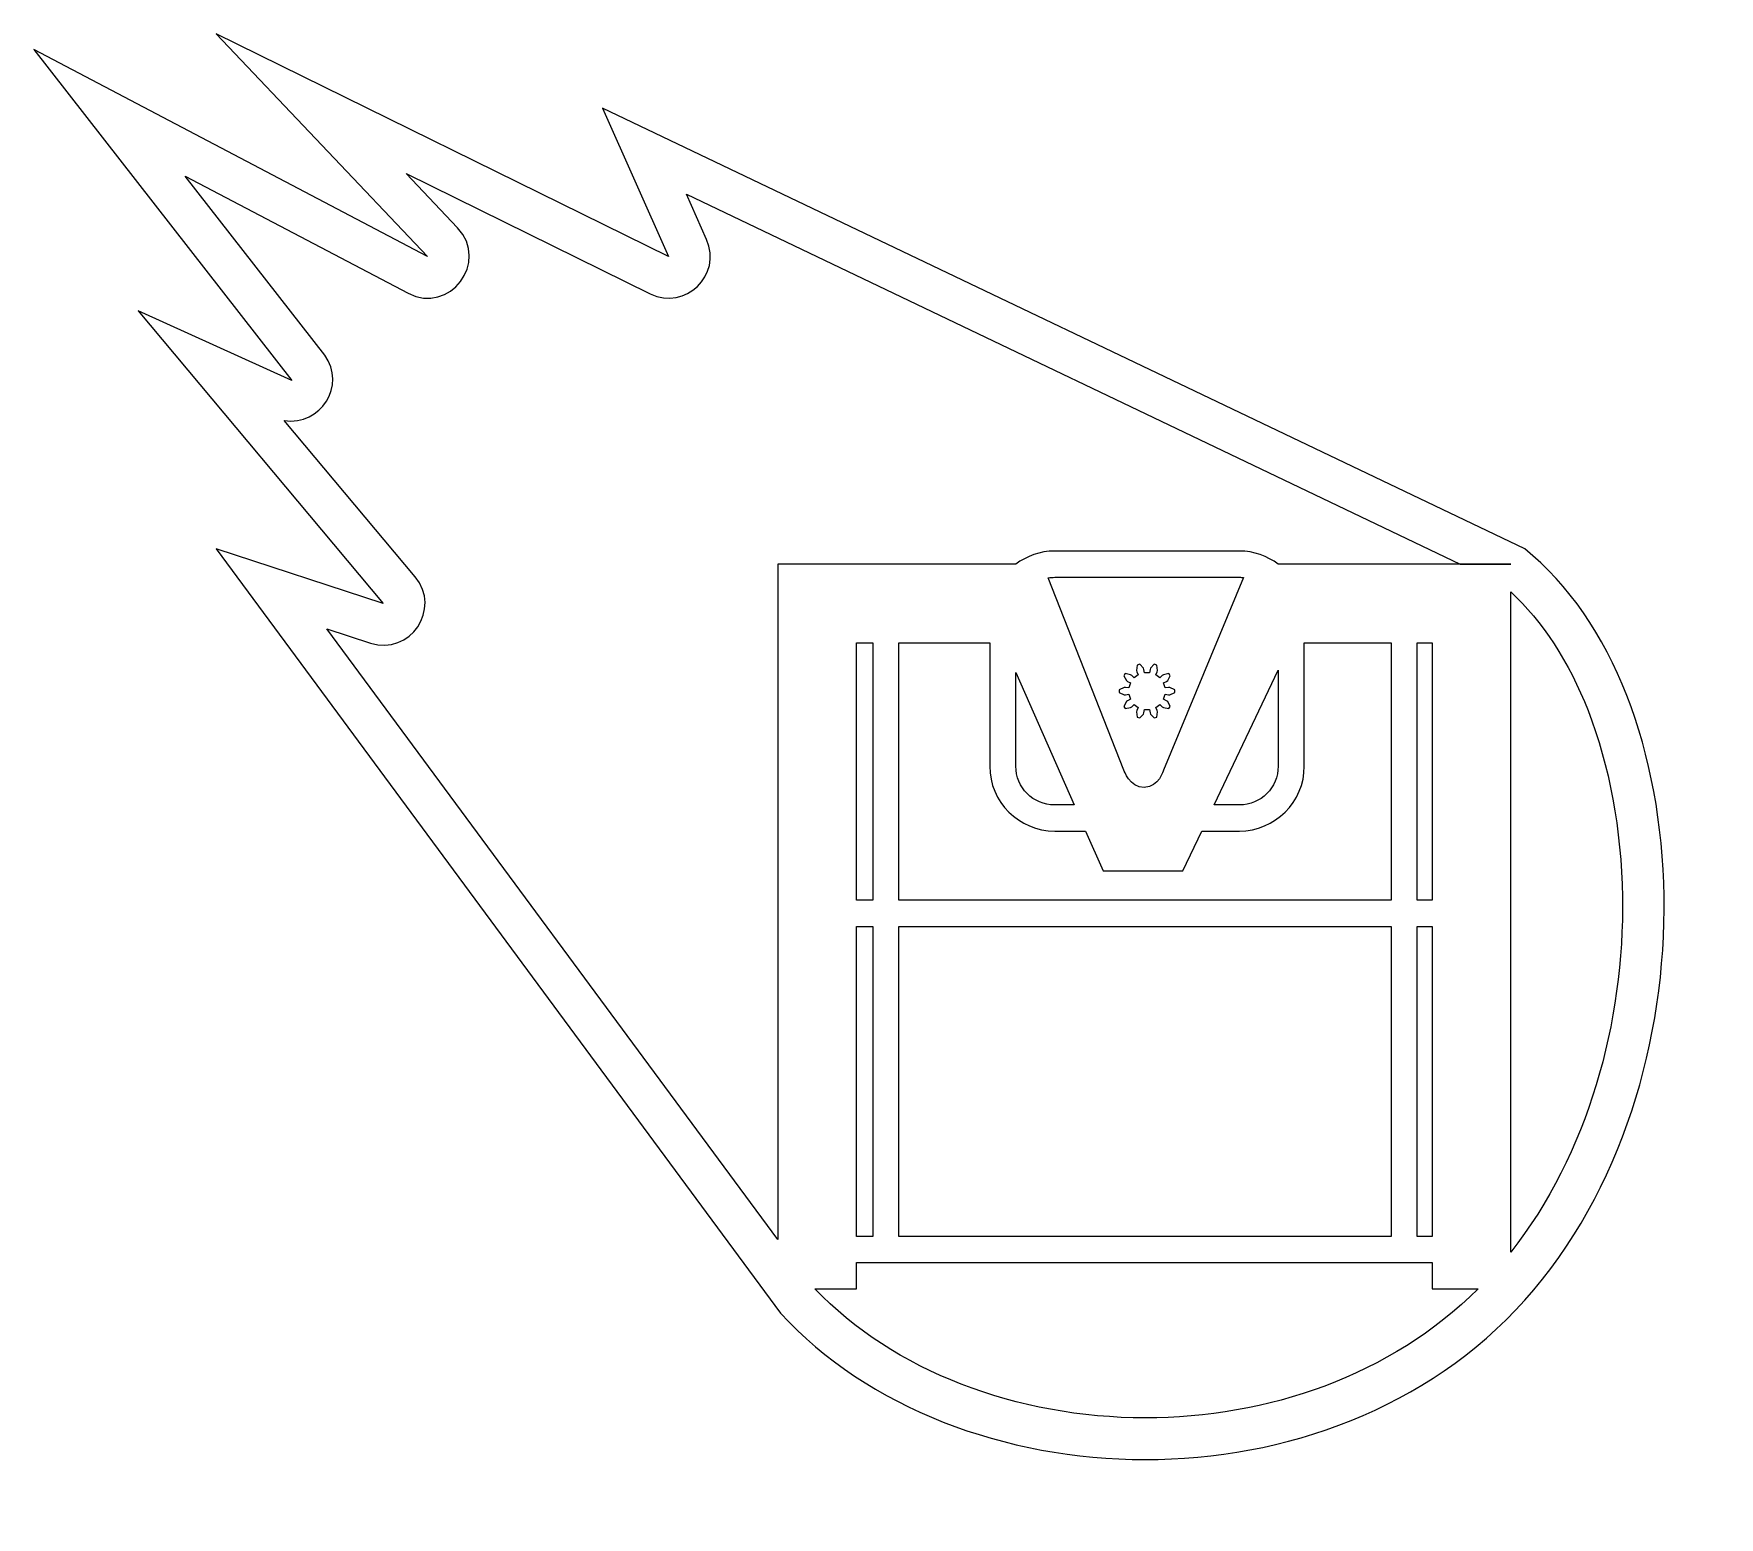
# Model space of a CAD drawing. Header units: millimetres. Extents: x 2.5 to 63.7, y 3.7 to 57.5.
import ezdxf

# ---------------------------------------------------------------- set-up
doc = ezdxf.new("R2010")
doc.units = ezdxf.units.MM
doc.layers.get('0').update_dxf_attribs({"linetype": 'CONTINUOUS'})

msp = doc.modelspace()

# ---------------------------------------------------------------- linework, layer by layer
at = {"color": 7}
for points in [[(9.083167, 57.51099), (16.754533, 49.426213), (2.463932, 56.932214), (11.838554, 44.920544), (6.2606, 47.450623), (15.152047, 36.829565), (9.083167, 38.807222), (29.575972, 11.072998)], [(56.591895, 38.807222), (23.112801, 54.813481), (25.512138, 49.426213), (9.083167, 57.51099), (9.083167, 57.51099)], [(13.027629, 45.847103), (7.960238, 52.34128), (16.0538, 48.090377)], [(15.981453, 52.434298), (24.847062, 48.07229)], [(17.850073, 50.465426), (15.981453, 52.434298), (15.981453, 52.434298)], [(26.891382, 50.040645), (26.160677, 51.682922), (54.249402, 38.254801), (56.078231, 38.254801), (56.078231, 38.253768), (54.652478, 38.253768), (48.112826, 38.253768), (48.112826, 38.254801), (47.64102, 38.254801)], [(16.310116, 37.798499), (11.557951, 43.474121)], [(46.228703, 38.730225), (39.525236, 38.730225)], [(38.112919, 38.254801), (37.640597, 38.254801), (37.640597, 38.253768), (32.328259, 38.253768), (29.478304, 38.253768), (29.478304, 36.830082), (29.478304, 35.404329), (29.478304, 13.744153), (13.099976, 35.909208), (14.684375, 35.393477)], [(42.038778, 30.774121), (39.293726, 37.759224)], [(39.525236, 37.779378), (46.228703, 37.779378)], [(46.375464, 37.772144), (43.476933, 30.774121)], [(56.078231, 13.281132), (56.078231, 13.380868), (56.078231, 36.830082), (56.078231, 37.247628), (56.078231, 37.247628)], [(33.871318, 35.404329), (37.166207, 35.404329), (37.166207, 30.9276)], [(48.587732, 30.9276), (48.587732, 35.404329), (51.739994, 35.404329), (51.739994, 26.054513), (33.871318, 26.054513), (33.871318, 35.404329), (33.871318, 35.404329)], [(38.114986, 34.325842), (40.230103, 29.51735), (39.525236, 29.51735)], [(38.114986, 30.9276), (38.114986, 34.325842), (38.114986, 34.325842)], [(46.228703, 29.51735), (45.317647, 29.51735), (47.638436, 34.405424), (47.638436, 34.405424)], [(47.638436, 34.405424), (47.638436, 30.9276)], [(39.525236, 28.566504), (40.648682, 28.566504), (41.282235, 27.125765), (44.181799, 27.125765), (44.865995, 28.566504), (46.228703, 28.566504)], [(30.823958, 11.955115), (32.328259, 11.955115), (32.328259, 12.906478), (32.328259, 12.906478)], [(32.328259, 12.906478), (53.228276, 12.906478), (53.228276, 11.955115), (54.897941, 11.955115)]]:
    msp.add_lwpolyline(points, dxfattribs=at)
for points in [[(39.525236, 37.779378)], [(32.328259, 35.404329), (32.922021, 35.404329), (32.922021, 26.054513), (32.328259, 26.054513), (32.328259, 35.404329)], [(52.68929, 35.404329), (53.228276, 35.404329), (53.228276, 26.054513), (52.68929, 26.054513), (52.68929, 35.404329)], [(42.611869, 34.623499), (42.517818, 34.593009), (42.494564, 34.398706), (42.506966, 34.348063), (42.561743, 34.244194), (42.407747, 34.132056), (42.325582, 34.216288), (42.28114, 34.243677), (42.089421, 34.281917), (42.031026, 34.201819), (42.126628, 34.03077), (42.166418, 33.99718), (42.271838, 33.944987), (42.212927, 33.763603), (42.097172, 33.783757), (42.044979, 33.780139), (41.867212, 33.697974), (41.867212, 33.598755), (42.044979, 33.516589), (42.097172, 33.512972), (42.212927, 33.533126), (42.271838, 33.351225), (42.166418, 33.299548), (42.126628, 33.265959), (42.031026, 33.09491), (42.089421, 33.014811), (42.28114, 33.053052), (42.325582, 33.08044), (42.407747, 33.164673), (42.561743, 33.052535), (42.506966, 32.948665), (42.494564, 32.898022), (42.517818, 32.703719), (42.611869, 32.67323), (42.745194, 32.816374), (42.764832, 32.86495), (42.781368, 32.981222), (42.972054, 32.981222), (42.989107, 32.86495), (43.008744, 32.816374), (43.141553, 32.67323), (43.235604, 32.703719), (43.259375, 32.898022), (43.246456, 32.948665), (43.191679, 33.052535), (43.346191, 33.164673), (43.42784, 33.08044), (43.472282, 33.053052), (43.664518, 33.014811), (43.722396, 33.09491), (43.627311, 33.265959), (43.587004, 33.299548), (43.481584, 33.351225), (43.540495, 33.533126), (43.656767, 33.512972), (43.708443, 33.516589), (43.88621, 33.598755), (43.88621, 33.697974), (43.708443, 33.780139), (43.656767, 33.783757), (43.540495, 33.763603), (43.481584, 33.944987), (43.587004, 33.99718), (43.627311, 34.03077), (43.722396, 34.201819), (43.664518, 34.281917), (43.472282, 34.243677), (43.42784, 34.216288), (43.346191, 34.132056), (43.191679, 34.244194), (43.246456, 34.348063), (43.259375, 34.398706), (43.235604, 34.593009), (43.141553, 34.623499), (43.008744, 34.480355), (42.989107, 34.431779), (42.972054, 34.315507), (42.781368, 34.315507), (42.764832, 34.431779), (42.745194, 34.480355), (42.611869, 34.623499)], [(32.328259, 25.105216), (32.922021, 25.105216), (32.922021, 13.855257), (32.328259, 13.855257), (32.328259, 25.105216)], [(33.871318, 25.105216), (51.739994, 25.105216), (51.739994, 13.855257), (33.871318, 13.855257), (33.871318, 25.105216)], [(52.68929, 25.105216), (53.228276, 25.105216), (53.228276, 13.855257), (52.68929, 13.855257), (52.68929, 25.105216)]]:
    msp.add_lwpolyline(points, close=True, dxfattribs=at)
for points in [[(16.0538, 48.090377), (17.563903, 47.300646), (19.021208, 49.227471), (17.850073, 50.465426)], [(24.847062, 48.07229), (26.113823, 47.449862), (27.465356, 48.751206), (26.891382, 50.040645)], [(11.557951, 43.474121), (12.887445, 43.254698), (13.81656, 44.754727), (13.027629, 45.847103)], [(39.525236, 38.730225), (38.995545, 38.730225), (38.507474, 38.551928), (38.112919, 38.254801)], [(47.64102, 38.254801), (47.246465, 38.551928), (46.758393, 38.730225), (46.228703, 38.730225)], [(56.591895, 11.544287), (63.650915, 19.429874), (63.009962, 33.672558), (56.591895, 38.807222)], [(14.684375, 35.393477), (16.12688, 34.922389), (17.285011, 36.635604), (16.310116, 37.798499)], [(39.293726, 37.759224), (39.369106, 37.771274), (39.445999, 37.779378), (39.525236, 37.779378)], [(46.228703, 37.779378), (46.278396, 37.779378), (46.32722, 37.77695), (46.375464, 37.772144)], [(56.078231, 37.247628), (57.232753, 36.183362), (58.195473, 34.710935), (58.887362, 32.940914)], [(58.887362, 32.940914), (59.664024, 30.954022), (60.098335, 28.61493), (60.135864, 26.184737)], [(37.166207, 30.9276), (37.166207, 29.62829), (38.225925, 28.566504), (39.525236, 28.566504)], [(39.525236, 29.51735), (38.735793, 29.51735), (38.114986, 30.138158), (38.114986, 30.9276)], [(42.778267, 30.153487), (42.243444, 30.147287), (42.038778, 30.774121), (42.038778, 30.774121)], [(43.476933, 30.774121), (43.476933, 30.774121), (43.313091, 30.159675), (42.778267, 30.153487)], [(46.228703, 28.566504), (47.528013, 28.566504), (48.587732, 29.62829), (48.587732, 30.9276)], [(47.638436, 30.9276), (47.638436, 30.138158), (47.018145, 29.51735), (46.228703, 29.51735)], [(60.135864, 26.184737), (60.205994, 21.643701), (58.873959, 16.822535), (56.078231, 13.281132)], [(42.81134, 7.266512), (38.169829, 7.268712), (33.647322, 8.965433), (30.823958, 11.955115)], [(54.897941, 11.955115), (51.721813, 8.79072), (47.253034, 7.264389), (42.81134, 7.266512)], [(29.575972, 11.072998), (35.906196, 4.149417), (49.532874, 3.6587), (56.591895, 11.544287)]]:
    msp.add_open_spline(points, degree=3, dxfattribs=at)

doc.saveas('drawing.dxf')
